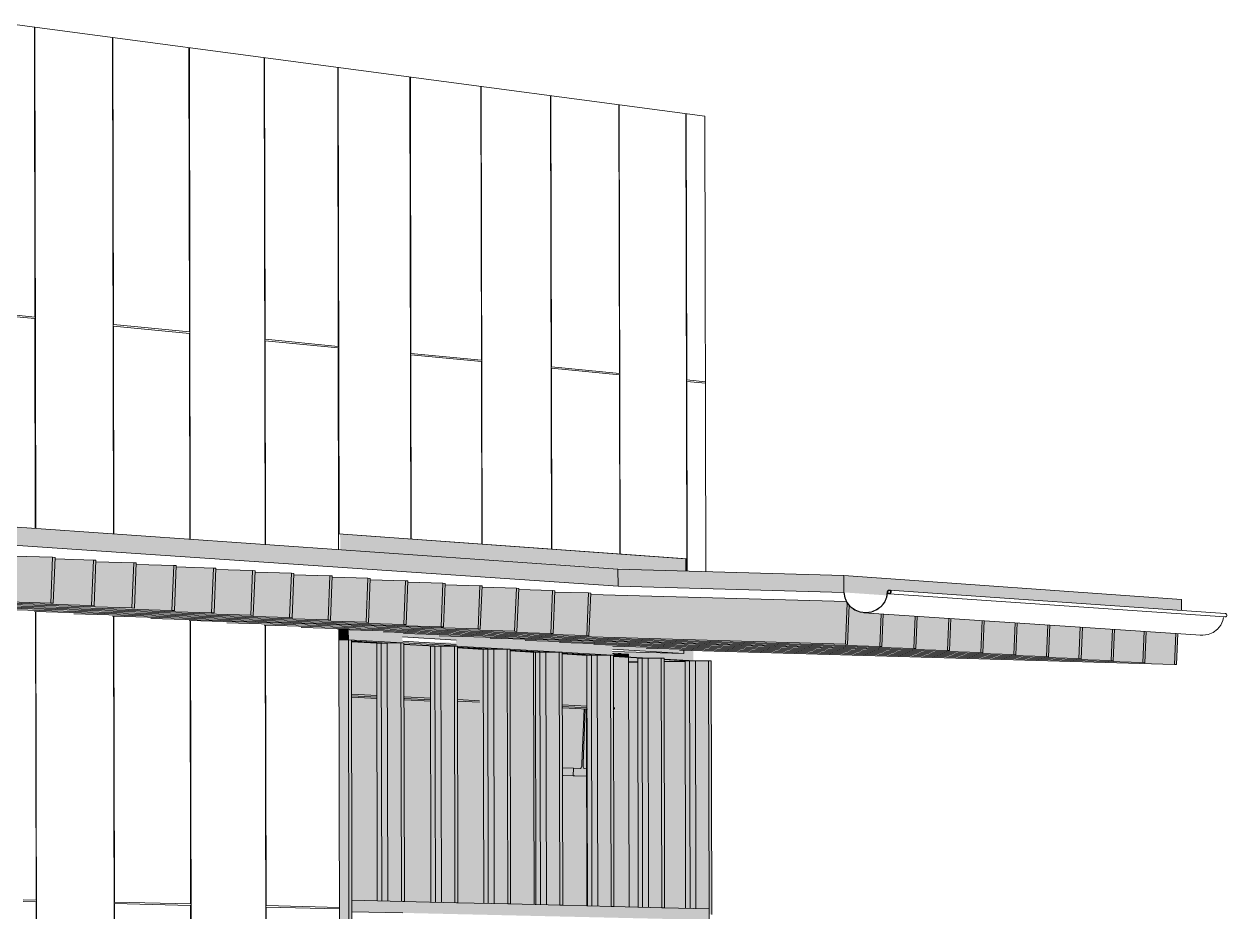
# Model space of a CAD drawing. Header units: inches. Extents: x 31213 to 31218, y -65 to 66.
# Drawn here: x 31216.7329 to 31216.7935, y -64.8881 to -64.8434 of the extents above; entities that cross this region are included whole.
import ezdxf

# ---------------------------------------------------------------- set-up
doc = ezdxf.new("R2010")
doc.units = ezdxf.units.IN
doc.header["$MEASUREMENT"] = 0
for name, color, linetype, lineweight in [('A-CLNG', 13, 'Continuous', 13), ('A-GLAZ-CURT', 52, 'Continuous', 9), ('A-GLAZ-CWMG', 51, 'Continuous', 9), ('A-ROOF', 132, 'Continuous', 13), ('A-ROOF-OTLN', 132, 'Continuous', 9), ('A-WALL-PATT', 111, 'Continuous', 13), ('I-WALL', 2, 'Continuous', 13), ('L-SITE-WALL', 31, 'Continuous', 13), ('S-BEAM', 12, 'Continuous', 9), ('S-COLS', 52, 'Continuous', 9)]:
    doc.layers.add(name, color=color, linetype=linetype, lineweight=lineweight)

# ---------------------------------------------------------------- blocks, each defined once
blk = doc.blocks.new('FP_65-Looking South East')
at = {"layer": 'A-WALL-PATT', "lineweight": 9}
for p, q in [((-6207.825985, -64.887509), (-6207.826012, -64.87296)), ((-6207.825936, -64.902201), (-6207.825992, -64.872961)), ((-6207.822023, -64.902149), (-6207.822078, -64.873195)), ((-6207.822031, -64.887601), (-6207.822058, -64.873195)), ((-6207.818193, -64.887691), (-6207.818221, -64.873424)), ((-6207.818145, -64.902098), (-6207.818201, -64.873425)), ((-6207.814382, -64.902048), (-6207.814437, -64.873651)), ((-6207.81439, -64.887779), (-6207.814418, -64.873652)), ((-6207.825985, -64.887509), (-6207.826641, -64.887493)), ((-6207.825984, -64.887585), (-6207.826641, -64.887569)), ((-6207.825929, -64.916896), (-6207.825984, -64.887585)), ((-6207.818193, -64.887691), (-6207.822031, -64.887601)), ((-6207.821975, -64.916699), (-6207.82203, -64.887676)), ((-6207.818193, -64.887765), (-6207.82203, -64.887676)), ((-6207.818137, -64.916508), (-6207.818193, -64.887765)), ((-6207.810698, -64.887866), (-6207.81439, -64.887779)), ((-6207.814335, -64.916318), (-6207.81439, -64.887853)), ((-6207.810698, -64.887939), (-6207.81439, -64.887853)), ((-6207.822023, -64.902149), (-6207.825936, -64.902201)), ((-6207.825936, -64.902277), (-6207.822023, -64.902225)), ((-6207.825908, -64.916971), (-6207.825936, -64.902277)), ((-6207.821995, -64.916775), (-6207.822023, -64.902225)), ((-6207.814382, -64.902048), (-6207.818145, -64.902098)), ((-6207.818145, -64.902173), (-6207.814382, -64.902122)), ((-6207.818117, -64.916581), (-6207.818145, -64.902173)), ((-6207.814354, -64.916393), (-6207.814382, -64.902122)), ((-6207.814335, -64.916318), (-6207.810643, -64.916134)), ((-6207.826585, -64.916928), (-6207.825929, -64.916896)), ((-6207.821975, -64.916699), (-6207.818137, -64.916508))]:
    blk.add_line(p, q, dxfattribs=at)
blk = doc.blocks.new('FP_74-Looking South East')
at = {"layer": 'A-WALL-PATT', "lineweight": 9}
for p, q in [((-6207.826041, -64.858128), (-6207.826068, -64.843517)), ((-6207.826, -64.868775), (-6207.826048, -64.84352)), ((-6207.822086, -64.869049), (-6207.822134, -64.84404)), ((-6207.822086, -64.85851), (-6207.822114, -64.844042)), ((-6207.818249, -64.85888), (-6207.818277, -64.844552)), ((-6207.818209, -64.869321), (-6207.818257, -64.844555)), ((-6207.814445, -64.869584), (-6207.814493, -64.845055)), ((-6207.814446, -64.859247), (-6207.814474, -64.845058)), ((-6207.810754, -64.859604), (-6207.810781, -64.845548)), ((-6207.810716, -64.869048), (-6207.810762, -64.845551)), ((-6207.807094, -64.869309), (-6207.80714, -64.846032)), ((-6207.807093, -64.859957), (-6207.807121, -64.846034)), ((-6207.803539, -64.8603), (-6207.803566, -64.846507)), ((-6207.803502, -64.869568), (-6207.803548, -64.846509)), ((-6207.800013, -64.86982), (-6207.800059, -64.846973)), ((-6207.800013, -64.86064), (-6207.800041, -64.846975)), ((-6207.796588, -64.860971), (-6207.796615, -64.84743)), ((-6207.796552, -64.870069), (-6207.796598, -64.847433)), ((-6207.793189, -64.870311), (-6207.793235, -64.84788)), ((-6207.79319, -64.861298), (-6207.793217, -64.847882)), ((-6207.826041, -64.858128), (-6207.827155, -64.858021)), ((-6207.827155, -64.858097), (-6207.82604, -64.858205)), ((-6207.82602, -64.868774), (-6207.82604, -64.858205)), ((-6207.818249, -64.85888), (-6207.822086, -64.85851)), ((-6207.822086, -64.858585), (-6207.818249, -64.858955)), ((-6207.822066, -64.869051), (-6207.822086, -64.858585)), ((-6207.818229, -64.869319), (-6207.818249, -64.858955)), ((-6207.810754, -64.859604), (-6207.814446, -64.859247)), ((-6207.814446, -64.859321), (-6207.810754, -64.859677)), ((-6207.814426, -64.869585), (-6207.814446, -64.859321)), ((-6207.810735, -64.869047), (-6207.810754, -64.859677)), ((-6207.803539, -64.8603), (-6207.807093, -64.859957)), ((-6207.807093, -64.860029), (-6207.803538, -64.860372)), ((-6207.807075, -64.869311), (-6207.807093, -64.860029)), ((-6207.80352, -64.869567), (-6207.803538, -64.860372)), ((-6207.796588, -64.860971), (-6207.800013, -64.86064)), ((-6207.800013, -64.860711), (-6207.796588, -64.861041)), ((-6207.799995, -64.869821), (-6207.800013, -64.860711)), ((-6207.796569, -64.870068), (-6207.796588, -64.861041)), ((-6207.792255, -64.861389), (-6207.79319, -64.861298)), ((-6207.79319, -64.861368), (-6207.792255, -64.861458)), ((-6207.793172, -64.870313), (-6207.79319, -64.861368))]:
    blk.add_line(p, q, dxfattribs=at)

msp = doc.modelspace()

# ---------------------------------------------------------------- hatches: boundary and pattern name
at = {"layer": 'A-CLNG', "lineweight": 5}
h = msp.add_hatch(color=256, dxfattribs=at)
h.paths.add_polyline_path([(31216.766135, -64.875079), (31216.766134, -64.874915), (31216.765917, -64.874905), (31216.765917, -64.874857), (31216.764233, -64.874796), (31216.764233, -64.874756), (31216.762533, -64.874704), (31216.762534, -64.874866), (31216.765918, -64.875066)], flags=0)
h.paths.add_polyline_path([(31216.754652, -64.8744), (31216.754651, -64.874212), (31216.753796, -64.874175), (31216.753796, -64.874132), (31216.751999, -64.874065), (31216.751999, -64.874024), (31216.751955, -64.874023), (31216.751956, -64.874241), (31216.754651, -64.8744)], flags=0)
h.paths.add_polyline_path([(31216.729036, -64.872863), (31216.729036, -64.87265), (31216.726997, -64.872588), (31216.726997, -64.872528), (31216.724938, -64.872465), (31216.724938, -64.872404), (31216.722858, -64.872341), (31216.722835, -64.872279), (31216.720757, -64.872216), (31216.720757, -64.872154), (31216.718635, -64.87209), (31216.718635, -64.872027), (31216.71649, -64.871962), (31216.71649, -64.871898), (31216.714323, -64.871833), (31216.714323, -64.871769), (31216.712134, -64.871703), (31216.712134, -64.871638), (31216.709922, -64.871571), (31216.709922, -64.871505), (31216.707687, -64.871438), (31216.707686, -64.871371), (31216.705428, -64.871303), (31216.705427, -64.871236), (31216.703144, -64.871167), (31216.703144, -64.871099), (31216.700837, -64.87103), (31216.700837, -64.870961), (31216.698505, -64.870891), (31216.698505, -64.870821), (31216.696147, -64.87074), (31216.696147, -64.87068), (31216.693764, -64.870609), (31216.693764, -64.870537), (31216.693359, -64.870526), (31216.69336, -64.870752), (31216.728549, -64.872834)], flags=0)
h.paths.add_polyline_path([(31216.689005, -64.870491), (31216.689005, -64.870325), (31216.689005, -64.870323), (31216.689005, -64.870249), (31216.686457, -64.870174), (31216.686457, -64.870099), (31216.683968, -64.870026), (31216.683968, -64.86995), (31216.68145, -64.869876), (31216.68145, -64.869799), (31216.678905, -64.869724), (31216.678904, -64.869647), (31216.67633, -64.869571), (31216.67633, -64.869493), (31216.673726, -64.869413), (31216.673726, -64.869337), (31216.671093, -64.869252), (31216.671093, -64.869179), (31216.668429, -64.86909), (31216.668429, -64.869019), (31216.665735, -64.868925), (31216.665735, -64.868858), (31216.663009, -64.868758), (31216.663009, -64.868694), (31216.660252, -64.868589), (31216.660252, -64.868529), (31216.658491, -64.868508), (31216.658492, -64.868686), (31216.686458, -64.87034)], flags=0)
h.paths.add_polyline_path([(31216.611298, -64.865595), (31216.611298, -64.865593), (31216.611234, -64.865591)], flags=0)
h.paths.add_polyline_path([(31216.607902, -64.865392), (31216.607902, -64.865389), (31216.607859, -64.86539)], flags=0)
h.paths.add_polyline_path([(31216.600974, -64.865282), (31216.600974, -64.864973), (31216.597441, -64.864873), (31216.597441, -64.864761), (31216.593862, -64.86466), (31216.593862, -64.864546), (31216.590234, -64.864444), (31216.590234, -64.864329), (31216.586558, -64.864225), (31216.586558, -64.864108), (31216.582831, -64.864003), (31216.582831, -64.863884), (31216.579054, -64.863778), (31216.579054, -64.863657), (31216.575224, -64.86355), (31216.575224, -64.863427), (31216.571342, -64.863319), (31216.571341, -64.863194), (31216.567405, -64.863084), (31216.567405, -64.862958), (31216.563413, -64.862847), (31216.563409, -64.859706), (31216.57888, -64.860078), (31216.563137, -64.859036), (31216.563142, -64.863043), (31216.59901, -64.865166)], flags=0)
at = {"layer": 'A-GLAZ-CURT', "transparency": 33554458}
for points in [[(31216.751217, -64.887546), (31216.751191, -64.874551), (31216.749383, -64.874446), (31216.74941, -64.887502), (31216.750528, -64.887529)], [(31216.753918, -64.887611), (31216.753892, -64.874708), (31216.752031, -64.8746), (31216.752056, -64.887566), (31216.752275, -64.887571)], [(31216.756581, -64.887676), (31216.756556, -64.874863), (31216.754726, -64.874756), (31216.754752, -64.887632), (31216.754967, -64.887637)], [(31216.759208, -64.88774), (31216.759182, -64.875016), (31216.757384, -64.874911), (31216.757409, -64.887696), (31216.757622, -64.887702)], [(31216.761798, -64.887803), (31216.761773, -64.875166), (31216.760004, -64.875064), (31216.76003, -64.88776), (31216.76024, -64.887765)], [(31216.764353, -64.887865), (31216.764328, -64.875315), (31216.762589, -64.875235), (31216.762614, -64.887823), (31216.763719, -64.88785)], [(31216.766739, -64.887923), (31216.766714, -64.875454), (31216.765138, -64.875362), (31216.765164, -64.887885), (31216.765368, -64.88789)]]:
    msp.add_hatch(color=256, dxfattribs=at).paths.add_polyline_path(points, flags=0)
at = {"layer": 'A-GLAZ-CWMG'}
for points in [[(31216.748748, -64.874394), (31216.749227, -64.874389), (31216.749226, -64.873831), (31216.748747, -64.873849), (31216.748748, -64.874182)], [(31216.757308, -64.87486), (31216.757307, -64.874343), (31216.75637, -64.874313), (31216.756369, -64.874261), (31216.754648, -64.87421), (31216.754649, -64.874705), (31216.754922, -64.874721)], [(31216.759929, -64.875013), (31216.759928, -64.874525), (31216.759928, -64.874523), (31216.759928, -64.874473), (31216.75813, -64.874418), (31216.75813, -64.874367), (31216.757307, -64.874369), (31216.757308, -64.87486), (31216.759319, -64.874977)], [(31216.762515, -64.875164), (31216.762514, -64.874654), (31216.761603, -64.874625), (31216.761602, -64.874575), (31216.759928, -64.874525), (31216.759929, -64.875013), (31216.761993, -64.875133)], [(31216.766613, -64.875448), (31216.766612, -64.874929), (31216.766137, -64.874932), (31216.766137, -64.875079), (31216.762537, -64.874973), (31216.762537, -64.87508), (31216.763348, -64.875139), (31216.76336, -64.875257), (31216.764479, -64.875313), (31216.765146, -64.875336), (31216.765171, -64.875364), (31216.766513, -64.875442)], [(31216.754676, -64.888208), (31216.754675, -64.88763), (31216.751978, -64.887564), (31216.75198, -64.888146)], [(31216.757334, -64.888268), (31216.757333, -64.887695), (31216.754675, -64.88763), (31216.754676, -64.888208), (31216.754922, -64.888213)], [(31216.759956, -64.888328), (31216.759955, -64.887758), (31216.757333, -64.887695), (31216.757334, -64.888268), (31216.759319, -64.888314)], [(31216.762542, -64.888387), (31216.762541, -64.887821), (31216.759955, -64.887758), (31216.759956, -64.888328)], [(31216.765092, -64.888445), (31216.765091, -64.887883), (31216.762541, -64.887821), (31216.762542, -64.888387), (31216.763716, -64.888414)]]:
    msp.add_hatch(color=256, dxfattribs=at).paths.add_polyline_path(points, flags=0)
at = {"layer": 'A-GLAZ-CWMG', "lineweight": 5}
for points in [[(31216.751953, -64.874548), (31216.751952, -64.874023), (31216.750988, -64.873992), (31216.750988, -64.873939), (31216.749226, -64.873887), (31216.749227, -64.874389), (31216.750989, -64.874492)], [(31216.748774, -64.887793), (31216.749254, -64.887791), (31216.749227, -64.874389), (31216.748748, -64.874394), (31216.748774, -64.887741)], [(31216.749406, -64.887795), (31216.74938, -64.874398), (31216.749227, -64.874389), (31216.749254, -64.887791)], [(31216.751191, -64.874551), (31216.751878, -64.874544), (31216.749382, -64.87443), (31216.749409, -64.874447), (31216.751067, -64.874544)], [(31216.750657, -64.874556), (31216.751067, -64.874544), (31216.749383, -64.874446), (31216.749411, -64.874484), (31216.750531, -64.874549)], [(31216.751217, -64.887546), (31216.751191, -64.874556), (31216.750657, -64.874568), (31216.750683, -64.887533)], [(31216.751903, -64.887562), (31216.751878, -64.874549), (31216.751191, -64.874568), (31216.751217, -64.887546)], [(31216.752053, -64.887566), (31216.752028, -64.874552), (31216.751878, -64.874568), (31216.751903, -64.887562)], [(31216.753918, -64.887611), (31216.753892, -64.874708), (31216.753361, -64.874713), (31216.753387, -64.887598)], [(31216.754601, -64.887628), (31216.754575, -64.874701), (31216.753892, -64.874708), (31216.753918, -64.887611)], [(31216.754749, -64.887632), (31216.754723, -64.874709), (31216.754575, -64.874701), (31216.754601, -64.887628)], [(31216.756556, -64.874863), (31216.757235, -64.874856), (31216.754723, -64.874717), (31216.754752, -64.874758), (31216.756436, -64.874856)], [(31216.756028, -64.874868), (31216.756436, -64.874856), (31216.754726, -64.874756), (31216.754754, -64.874794), (31216.754927, -64.874804)], [(31216.756581, -64.887676), (31216.756556, -64.874868), (31216.756028, -64.874873), (31216.756054, -64.887663)], [(31216.75726, -64.887693), (31216.757235, -64.874861), (31216.756556, -64.874873), (31216.756581, -64.887676)], [(31216.757406, -64.887696), (31216.757381, -64.874864), (31216.757235, -64.874856), (31216.75726, -64.887693)], [(31216.759182, -64.875016), (31216.759857, -64.875009), (31216.757381, -64.874871), (31216.757409, -64.874913), (31216.759083, -64.87501)], [(31216.758658, -64.875021), (31216.759064, -64.875009), (31216.757384, -64.874911), (31216.757412, -64.874949), (31216.758657, -64.875014)], [(31216.759208, -64.88774), (31216.759182, -64.875021), (31216.758658, -64.875025), (31216.758683, -64.887727)], [(31216.759883, -64.887757), (31216.759857, -64.875014), (31216.759182, -64.875025), (31216.759217, -64.88774), (31216.759321, -64.887743)], [(31216.760027, -64.88776), (31216.760001, -64.875017), (31216.759857, -64.875009), (31216.759883, -64.887757)], [(31216.761773, -64.875166), (31216.761993, -64.875133), (31216.760002, -64.875024), (31216.76003, -64.875065), (31216.761656, -64.87516)], [(31216.761251, -64.875172), (31216.761656, -64.87516), (31216.760004, -64.875064), (31216.760032, -64.875101), (31216.760591, -64.875133)], [(31216.761798, -64.887803), (31216.761773, -64.875171), (31216.761251, -64.875176), (31216.761277, -64.88779)], [(31216.76247, -64.88782), (31216.762444, -64.875165), (31216.761773, -64.875176), (31216.761798, -64.887803)], [(31216.762611, -64.887823), (31216.762586, -64.875168), (31216.762444, -64.87516), (31216.76247, -64.88782)], [(31216.764353, -64.887865), (31216.764328, -64.875315), (31216.763809, -64.875342), (31216.763834, -64.887853)], [(31216.765021, -64.887882), (31216.764995, -64.875308), (31216.764328, -64.875342), (31216.764353, -64.887865)], [(31216.765161, -64.887885), (31216.765135, -64.875317), (31216.764995, -64.875336), (31216.765021, -64.887882)], [(31216.766739, -64.887923), (31216.766714, -64.875454), (31216.766198, -64.875459), (31216.766223, -64.887911)], [(31216.767403, -64.88794), (31216.767378, -64.875447), (31216.766714, -64.875454), (31216.766739, -64.887923)], [(31216.767542, -64.888222), (31216.767516, -64.875455), (31216.767378, -64.875447), (31216.767404, -64.888219)], [(31216.749309, -64.915625), (31216.749254, -64.887791), (31216.748774, -64.887793), (31216.74883, -64.91562)], [(31216.749309, -64.915625), (31216.749461, -64.915617), (31216.749406, -64.887795), (31216.749254, -64.887791), (31216.749308, -64.915278)], [(31216.75198, -64.888146), (31216.751978, -64.887564), (31216.749405, -64.887502), (31216.749406, -64.888087), (31216.750525, -64.888113)], [(31216.767404, -64.888498), (31216.767403, -64.88794), (31216.765091, -64.887883), (31216.765092, -64.888445)]]:
    msp.add_hatch(color=256, dxfattribs=at).paths.add_polyline_path(points, flags=0)
at = {"layer": 'A-GLAZ-CWMG'}
h = msp.add_hatch(color=256, dxfattribs=at)
h.paths.add_polyline_path([(31216.76382, -64.875284), (31216.76382, -64.87532), (31216.764224, -64.875308)], flags=0)
h.paths.add_polyline_path([(31216.763348, -64.875497), (31216.763821, -64.875492), (31216.76382, -64.875284), (31216.763348, -64.875257), (31216.763348, -64.875442)], flags=0)
h.paths.add_polyline_path([(31216.765146, -64.875479), (31216.766407, -64.875436), (31216.765146, -64.875362), (31216.765146, -64.875442)], flags=0)
at = {"layer": 'A-ROOF', "lineweight": 5}
for points in [[(31216.762816, -64.871685), (31216.762815, -64.870836), (31216.581261, -64.858131), (31216.581263, -64.859394), (31216.762815, -64.871685)], [(31216.774201, -64.872001), (31216.774199, -64.871148), (31216.762815, -64.870836), (31216.762816, -64.871685), (31216.772403, -64.871952)], [(31216.791217, -64.872911), (31216.791216, -64.872362), (31216.774199, -64.871148), (31216.774201, -64.872001), (31216.776372, -64.872151), (31216.776426, -64.87194), (31216.77649, -64.871903), (31216.791036, -64.872898)]]:
    msp.add_hatch(color=256, dxfattribs=at).paths.add_polyline_path(points, flags=0)
at = {"layer": 'I-WALL'}
msp.add_hatch(color=256, dxfattribs=at).paths.add_polyline_path([(31216.754671, -64.87462), (31216.75467, -64.87453), (31216.752527, -64.874493), (31216.75467, -64.87462)], flags=0)
h = msp.add_hatch(color=256, dxfattribs=at)
h.paths.add_polyline_path([(31216.758584, -64.887725), (31216.758558, -64.875015), (31216.757391, -64.874947), (31216.757417, -64.887696), (31216.757536, -64.887699)], flags=0)
h.paths.add_polyline_path([(31216.756065, -64.887663), (31216.756039, -64.874868), (31216.755262, -64.874823), (31216.755267, -64.877426), (31216.755831, -64.877455), (31216.755831, -64.877532), (31216.754751, -64.877542), (31216.754771, -64.887632), (31216.756039, -64.887663)], flags=0)
h.paths.add_polyline_path([(31216.75341, -64.887598), (31216.753384, -64.877479), (31216.752067, -64.877411), (31216.752087, -64.887566), (31216.753384, -64.887598)], flags=0)
h.paths.add_polyline_path([(31216.750717, -64.887532), (31216.750692, -64.877341), (31216.749431, -64.877276), (31216.749452, -64.887501), (31216.750691, -64.887532)], flags=0)
at = {"layer": 'I-WALL', "lineweight": 5}
msp.add_hatch(color=256, dxfattribs=at).paths.add_polyline_path([(31216.758683, -64.887727), (31216.758658, -64.875021), (31216.758558, -64.875025), (31216.758584, -64.887725), (31216.758657, -64.887727)], flags=0)
at = {"layer": 'L-SITE-WALL', "lineweight": 5}
for points in [[(31216.766229, -64.870924), (31216.766215, -64.870313), (31216.748814, -64.86905), (31216.748817, -64.869841), (31216.763609, -64.870853), (31216.766228, -64.870924)], [(31216.766227, -64.870314), (31216.766123, -64.8703), (31216.766215, -64.870313)], [(31216.766302, -64.870926), (31216.766301, -64.870313), (31216.766227, -64.870314), (31216.766228, -64.870924), (31216.766277, -64.870926)]]:
    msp.add_hatch(color=256, dxfattribs=at).paths.add_polyline_path(points, flags=0)
at = {"layer": 'S-BEAM', "lineweight": 5}
for points in [[(31216.734227, -64.872535), (31216.734322, -64.870232), (31216.732378, -64.870183), (31216.732286, -64.872416), (31216.718635, -64.872028), (31216.718635, -64.87209), (31216.732883, -64.872496)], [(31216.736285, -64.87266), (31216.73638, -64.870369), (31216.734456, -64.870316), (31216.734364, -64.872542), (31216.720757, -64.872158), (31216.720757, -64.872216), (31216.734459, -64.872608)], [(31216.738322, -64.872784), (31216.738417, -64.870505), (31216.736513, -64.870452), (31216.736389, -64.872666), (31216.722858, -64.872287), (31216.722858, -64.872341), (31216.737277, -64.872754)], [(31216.740339, -64.872906), (31216.740433, -64.870639), (31216.738548, -64.870587), (31216.738426, -64.87279), (31216.724938, -64.872404), (31216.724938, -64.872465), (31216.738551, -64.872855)], [(31216.742335, -64.873027), (31216.742429, -64.870771), (31216.740563, -64.87072), (31216.740442, -64.872913), (31216.726997, -64.872528), (31216.726997, -64.872588), (31216.741672, -64.873008)], [(31216.744311, -64.873147), (31216.744404, -64.870903), (31216.742557, -64.870852), (31216.742438, -64.873034), (31216.729036, -64.872666), (31216.729036, -64.872709), (31216.74256, -64.873097)], [(31216.746267, -64.873266), (31216.74636, -64.871033), (31216.744532, -64.870982), (31216.744413, -64.873154), (31216.731889, -64.872794), (31216.731889, -64.872853), (31216.746066, -64.873261)], [(31216.748204, -64.873384), (31216.748297, -64.871162), (31216.746486, -64.871112), (31216.746369, -64.873273), (31216.733409, -64.872912), (31216.733409, -64.872959), (31216.746489, -64.873335)], [(31216.750121, -64.8735), (31216.750214, -64.871289), (31216.748422, -64.87124), (31216.748305, -64.87339), (31216.735386, -64.873033), (31216.735386, -64.873076), (31216.748425, -64.873452)], [(31216.75202, -64.873616), (31216.752112, -64.871416), (31216.750338, -64.871366), (31216.750222, -64.873507), (31216.737339, -64.873153), (31216.737339, -64.873193), (31216.750469, -64.873571)], [(31216.7539, -64.87373), (31216.753992, -64.871541), (31216.752235, -64.871492), (31216.752121, -64.873622), (31216.739282, -64.873272), (31216.739282, -64.873309), (31216.752237, -64.873682)], [(31216.755762, -64.873843), (31216.755853, -64.871664), (31216.754113, -64.871616), (31216.754, -64.873736), (31216.741202, -64.87339), (31216.741202, -64.873423), (31216.754863, -64.873817)], [(31216.757605, -64.873955), (31216.757696, -64.871787), (31216.755973, -64.871739), (31216.755861, -64.873849), (31216.743104, -64.873506), (31216.743104, -64.873536), (31216.755976, -64.873908)], [(31216.759431, -64.874066), (31216.759521, -64.871908), (31216.757815, -64.871861), (31216.757705, -64.873961), (31216.744987, -64.873622), (31216.744987, -64.873648), (31216.759257, -64.874061)], [(31216.761239, -64.874176), (31216.761329, -64.872029), (31216.759639, -64.871981), (31216.75953, -64.874072), (31216.746852, -64.873736), (31216.746852, -64.87376), (31216.759642, -64.87413)], [(31216.77428, -64.874611), (31216.774346, -64.872509), (31216.774325, -64.872461), (31216.761446, -64.872101), (31216.761338, -64.874182), (31216.748747, -64.873849), (31216.748747, -64.873871), (31216.772846, -64.874569)], [(31216.776009, -64.874717), (31216.776078, -64.873078), (31216.774982, -64.872977), (31216.774703, -64.872852), (31216.774476, -64.872718), (31216.774379, -64.874617), (31216.750988, -64.873961), (31216.750988, -64.873992), (31216.774487, -64.874673)], [(31216.777722, -64.874823), (31216.777791, -64.873192), (31216.776193, -64.873085), (31216.776108, -64.874723), (31216.751999, -64.874024), (31216.751999, -64.874077), (31216.776214, -64.874779)], [(31216.779418, -64.874928), (31216.779487, -64.873304), (31216.777904, -64.873199), (31216.77782, -64.874829), (31216.753796, -64.874132), (31216.753796, -64.874184), (31216.777925, -64.874885)], [(31216.781098, -64.875032), (31216.781167, -64.873416), (31216.779599, -64.873311), (31216.779516, -64.874934), (31216.756369, -64.874261), (31216.75637, -64.874313), (31216.77962, -64.874989)], [(31216.782763, -64.875134), (31216.782831, -64.873526), (31216.781278, -64.873427), (31216.781196, -64.875037), (31216.75813, -64.874367), (31216.75813, -64.874418), (31216.781299, -64.875092)], [(31216.784412, -64.875236), (31216.78448, -64.873635), (31216.782942, -64.873533), (31216.78286, -64.87514), (31216.759928, -64.874473), (31216.759929, -64.874523), (31216.782962, -64.875194)], [(31216.786045, -64.875337), (31216.786113, -64.873744), (31216.784588, -64.87366), (31216.784508, -64.875242), (31216.761602, -64.874575), (31216.761603, -64.874625), (31216.785595, -64.875324)], [(31216.787664, -64.875437), (31216.787731, -64.873851), (31216.786222, -64.87375), (31216.786141, -64.875343), (31216.762533, -64.874655), (31216.762533, -64.874704), (31216.786242, -64.875396)], [(31216.789267, -64.875536), (31216.789334, -64.873957), (31216.787839, -64.873859), (31216.78776, -64.875443), (31216.764233, -64.874756), (31216.764233, -64.874805), (31216.787859, -64.875495)], [(31216.790856, -64.875634), (31216.790923, -64.874063), (31216.789441, -64.873964), (31216.789363, -64.875542), (31216.765917, -64.874857), (31216.765917, -64.874905), (31216.789461, -64.875593)], [(31216.753909, -64.874707), (31216.753908, -64.87468), (31216.753861, -64.874705)], [(31216.754667, -64.874705), (31216.754665, -64.874697), (31216.754666, -64.874705)], [(31216.760999, -64.880624), (31216.761114, -64.877872), (31216.760037, -64.877817), (31216.760057, -64.880594), (31216.760569, -64.880611)], [(31216.760924, -64.88087), (31216.760958, -64.880838), (31216.760994, -64.880688), (31216.760999, -64.880624), (31216.760042, -64.880624), (31216.760057, -64.880838), (31216.760568, -64.880854)]]:
    msp.add_hatch(color=256, dxfattribs=at).paths.add_polyline_path(points, flags=0)
at = {"layer": 'S-BEAM'}
for points in [[(31216.734355, -64.872543), (31216.734451, -64.870241), (31216.734322, -64.870232), (31216.734227, -64.872535)], [(31216.736412, -64.872668), (31216.736507, -64.870378), (31216.73638, -64.870369), (31216.736285, -64.87266)], [(31216.738448, -64.872791), (31216.738543, -64.870513), (31216.738417, -64.870505), (31216.738322, -64.872784)], [(31216.740463, -64.872914), (31216.740558, -64.870647), (31216.740433, -64.870639), (31216.740339, -64.872906)], [(31216.742458, -64.873035), (31216.742552, -64.87078), (31216.742429, -64.870771), (31216.742335, -64.873027)], [(31216.744433, -64.873155), (31216.744526, -64.870911), (31216.744404, -64.870903), (31216.744311, -64.873147)], [(31216.746388, -64.873274), (31216.746481, -64.871041), (31216.74636, -64.871033), (31216.746267, -64.873266)], [(31216.748324, -64.873391), (31216.748416, -64.87117), (31216.748297, -64.871162), (31216.748204, -64.873384)], [(31216.75024, -64.873508), (31216.750332, -64.871297), (31216.750214, -64.871289), (31216.750121, -64.8735)], [(31216.752138, -64.873623), (31216.752229, -64.871423), (31216.752112, -64.871416), (31216.75202, -64.873616)], [(31216.754016, -64.873737), (31216.754108, -64.871548), (31216.753992, -64.871541), (31216.7539, -64.87373)], [(31216.755877, -64.87385), (31216.755968, -64.871672), (31216.755853, -64.871664), (31216.755762, -64.873843)], [(31216.757719, -64.873962), (31216.75781, -64.871795), (31216.757696, -64.871787), (31216.757605, -64.873955)], [(31216.759544, -64.874073), (31216.759634, -64.871916), (31216.759521, -64.871908), (31216.759431, -64.874066)], [(31216.761351, -64.874183), (31216.761441, -64.872036), (31216.761329, -64.872029), (31216.761239, -64.874176)], [(31216.774388, -64.874617), (31216.77447, -64.872664), (31216.774367, -64.872539), (31216.77428, -64.874611)], [(31216.776116, -64.874724), (31216.776185, -64.873085), (31216.776078, -64.873078), (31216.776009, -64.874717)], [(31216.777828, -64.87483), (31216.777896, -64.873199), (31216.777791, -64.873192), (31216.777722, -64.874823)], [(31216.779523, -64.874934), (31216.779592, -64.873311), (31216.779487, -64.873304), (31216.779418, -64.874928)], [(31216.781202, -64.875038), (31216.781271, -64.873423), (31216.781167, -64.873416), (31216.781098, -64.875032)], [(31216.782866, -64.875141), (31216.782934, -64.873533), (31216.782831, -64.873526), (31216.782763, -64.875134)], [(31216.784514, -64.875243), (31216.784582, -64.873642), (31216.784479, -64.87366), (31216.784412, -64.875236)], [(31216.786147, -64.875343), (31216.786214, -64.87375), (31216.786113, -64.873744), (31216.786045, -64.875337)], [(31216.787764, -64.875443), (31216.787803, -64.873856), (31216.787731, -64.873859), (31216.787664, -64.875437)], [(31216.789367, -64.875542), (31216.789433, -64.873964), (31216.789334, -64.873957), (31216.789267, -64.875536)], [(31216.790954, -64.87564), (31216.791021, -64.874069), (31216.790923, -64.874063), (31216.790856, -64.875634)]]:
    msp.add_hatch(color=256, dxfattribs=at).paths.add_polyline_path(points, flags=0)
at = {"layer": 'S-BEAM', "lineweight": 5}
h = msp.add_hatch(color=256, dxfattribs=at)
h.paths.add_polyline_path([(31216.761266, -64.875272), (31216.761265, -64.875171), (31216.760021, -64.875119), (31216.760047, -64.875201), (31216.761266, -64.875272)], flags=0)
h.paths.add_polyline_path([(31216.755262, -64.874925), (31216.755304, -64.874825), (31216.754743, -64.874817), (31216.754769, -64.874896), (31216.754942, -64.874906)], flags=0)
h.paths.add_polyline_path([(31216.753376, -64.874816), (31216.753376, -64.874713), (31216.75345, -64.874681), (31216.752048, -64.874629), (31216.752074, -64.87474), (31216.753376, -64.874816)], flags=0)
h.paths.add_polyline_path([(31216.750672, -64.874659), (31216.750671, -64.874556), (31216.7494, -64.874512), (31216.749426, -64.874587), (31216.750672, -64.874659)], flags=0)
h.paths.add_polyline_path([(31216.691803, -64.871255), (31216.691802, -64.871136), (31216.690136, -64.871068), (31216.690163, -64.87116), (31216.691803, -64.871255)], flags=0)
h = msp.add_hatch(color=256, dxfattribs=at)
h.paths.add_polyline_path([(31216.761271, -64.877615), (31216.761266, -64.875272), (31216.760022, -64.8752), (31216.760047, -64.877552), (31216.761266, -64.877615)], flags=0)
h.paths.add_polyline_path([(31216.755267, -64.877306), (31216.755262, -64.874925), (31216.754743, -64.874895), (31216.754769, -64.87728), (31216.754942, -64.877289)], flags=0)
h.paths.add_polyline_path([(31216.753381, -64.877209), (31216.753376, -64.874816), (31216.752048, -64.874739), (31216.752074, -64.877141), (31216.753376, -64.877208)], flags=0)
h.paths.add_polyline_path([(31216.750677, -64.877069), (31216.750672, -64.874659), (31216.7494, -64.874586), (31216.749426, -64.877005), (31216.750672, -64.877069)], flags=0)
h.paths.add_polyline_path([(31216.691808, -64.874034), (31216.691803, -64.871255), (31216.690137, -64.871159), (31216.690163, -64.873949), (31216.691803, -64.874034)], flags=0)
h = msp.add_hatch(color=256, dxfattribs=at)
h.paths.add_polyline_path([(31216.76127, -64.877734), (31216.761266, -64.877615), (31216.760026, -64.877575), (31216.760047, -64.877671), (31216.761265, -64.877733)], flags=0)
h.paths.add_polyline_path([(31216.755344, -64.87743), (31216.755284, -64.877357), (31216.755267, -64.877306), (31216.754748, -64.877287), (31216.754768, -64.8774), (31216.754942, -64.877409)], flags=0)
h.paths.add_polyline_path([(31216.753381, -64.877329), (31216.753376, -64.877208), (31216.752053, -64.877143), (31216.752073, -64.877262), (31216.753376, -64.877329)], flags=0)
h.paths.add_polyline_path([(31216.750677, -64.877191), (31216.750672, -64.877069), (31216.749405, -64.877013), (31216.749426, -64.877127), (31216.750671, -64.87719)], flags=0)
h.paths.add_polyline_path([(31216.691808, -64.874174), (31216.691803, -64.874034), (31216.690141, -64.873967), (31216.690163, -64.87409), (31216.691802, -64.874174)], flags=0)
h = msp.add_hatch(color=256, dxfattribs=at)
h.paths.add_polyline_path([(31216.761268, -64.877809), (31216.761263, -64.877733), (31216.760024, -64.87767), (31216.760044, -64.877747), (31216.761263, -64.877809)], flags=0)
h.paths.add_polyline_path([(31216.755831, -64.877532), (31216.755831, -64.877455), (31216.754746, -64.877399), (31216.754766, -64.877477), (31216.754939, -64.877486)], flags=0)
h.paths.add_polyline_path([(31216.753379, -64.877407), (31216.753373, -64.877329), (31216.752051, -64.877261), (31216.752071, -64.87734), (31216.753373, -64.877406)], flags=0)
h.paths.add_polyline_path([(31216.750674, -64.877269), (31216.750669, -64.877191), (31216.749403, -64.877126), (31216.749424, -64.877205), (31216.750669, -64.877268)], flags=0)
h.paths.add_polyline_path([(31216.691806, -64.874264), (31216.6918, -64.874174), (31216.690139, -64.874089), (31216.690161, -64.87418), (31216.6918, -64.874264)], flags=0)
h = msp.add_hatch(color=256, dxfattribs=at)
h.paths.add_polyline_path([(31216.761274, -64.87788), (31216.761263, -64.877809), (31216.760024, -64.877746), (31216.76005, -64.877818), (31216.761268, -64.87788)], flags=0)
h.paths.add_polyline_path([(31216.754751, -64.877542), (31216.755831, -64.877532), (31216.754746, -64.877476)], flags=0)
h.paths.add_polyline_path([(31216.753384, -64.877479), (31216.753373, -64.877406), (31216.752051, -64.877339), (31216.752076, -64.877412), (31216.753379, -64.877479)], flags=0)
h.paths.add_polyline_path([(31216.75068, -64.877341), (31216.750669, -64.877268), (31216.749403, -64.877204), (31216.749429, -64.877278), (31216.750674, -64.877341)], flags=0)
h.paths.add_polyline_path([(31216.691811, -64.874348), (31216.6918, -64.874264), (31216.690139, -64.874179), (31216.690166, -64.874264), (31216.691805, -64.874348)], flags=0)
h = msp.add_hatch(color=256, dxfattribs=at)
h.paths.add_polyline_path([(31216.762628, -64.875161), (31216.762628, -64.875086), (31216.762532, -64.87508), (31216.762532, -64.875156), (31216.762603, -64.87516)], flags=0)
h.paths.add_polyline_path([(31216.754666, -64.874697), (31216.754665, -64.87462), (31216.75197, -64.874462), (31216.75197, -64.87454), (31216.754665, -64.874697)], flags=0)
h = msp.add_hatch(color=256, dxfattribs=at)
h.paths.add_polyline_path([(31216.761238, -64.881263), (31216.761226, -64.880882), (31216.760567, -64.880854), (31216.760551, -64.881234), (31216.761228, -64.881262)], flags=0)
h.paths.add_polyline_path([(31216.760985, -64.880748), (31216.761056, -64.880751), (31216.760994, -64.880688)], flags=0)
h.paths.add_polyline_path([(31216.760972, -64.880799), (31216.761064, -64.880803), (31216.760985, -64.880748)], flags=0)
h.paths.add_polyline_path([(31216.761076, -64.880843), (31216.760972, -64.880799), (31216.760958, -64.880838)], flags=0)
h.paths.add_polyline_path([(31216.761053, -64.880627), (31216.761138, -64.877873), (31216.761113, -64.877889), (31216.760999, -64.880624)], flags=0)
h = msp.add_hatch(color=256, dxfattribs=at)
h.paths.add_polyline_path([(31216.760551, -64.881234), (31216.760567, -64.880854), (31216.760041, -64.880838), (31216.760055, -64.881218)], flags=0)
h.paths.add_polyline_path([(31216.692084, -64.879028), (31216.69207, -64.878865), (31216.690422, -64.878812), (31216.690436, -64.878975), (31216.69207, -64.879027)], flags=0)
at = {"layer": 'S-COLS', "lineweight": 5}
for points in [[(31216.762821, -64.875226), (31216.762821, -64.875086), (31216.762628, -64.875088), (31216.762604, -64.875162), (31216.762604, -64.875174), (31216.762629, -64.875215)], [(31216.762991, -64.875236), (31216.762991, -64.875087), (31216.762821, -64.875086), (31216.762821, -64.875226), (31216.762967, -64.875235)], [(31216.763345, -64.875257), (31216.763345, -64.875108), (31216.762991, -64.875087), (31216.762991, -64.875236)]]:
    msp.add_hatch(color=256, dxfattribs=at).paths.add_polyline_path(points, flags=0)
h = msp.add_hatch(color=256, dxfattribs=at)
h.paths.add_polyline_path([(31216.762684, -64.914909), (31216.762901, -64.914898), (31216.762876, -64.902638), (31216.762659, -64.902641), (31216.762684, -64.914856)], flags=0)
h.paths.add_polyline_path([(31216.762657, -64.901753), (31216.762875, -64.901747), (31216.762849, -64.889109), (31216.762632, -64.889123), (31216.762657, -64.901748)], flags=0)
h.paths.add_polyline_path([(31216.762846, -64.887828), (31216.762821, -64.875226), (31216.762604, -64.875241), (31216.762629, -64.887823), (31216.762745, -64.887826)], flags=0)
h = msp.add_hatch(color=256, dxfattribs=at)
h.paths.add_polyline_path([(31216.762901, -64.914898), (31216.763071, -64.91489), (31216.763035, -64.902635), (31216.762876, -64.902638), (31216.762901, -64.914856)], flags=0)
h.paths.add_polyline_path([(31216.762875, -64.90175), (31216.763045, -64.901743), (31216.762996, -64.889112), (31216.762849, -64.889123), (31216.762875, -64.901748)], flags=0)
h.paths.add_polyline_path([(31216.763016, -64.887832), (31216.762967, -64.875235), (31216.762821, -64.875241), (31216.76287, -64.887829), (31216.762993, -64.887832)], flags=0)
h = msp.add_hatch(color=256, dxfattribs=at)
h.paths.add_polyline_path([(31216.763071, -64.91489), (31216.763425, -64.914846), (31216.763401, -64.90263), (31216.763046, -64.902635), (31216.763071, -64.914856)], flags=0)
h.paths.add_polyline_path([(31216.763045, -64.901748), (31216.763399, -64.901743), (31216.763373, -64.88912), (31216.763019, -64.889123), (31216.763045, -64.901743)], flags=0)
h.paths.add_polyline_path([(31216.763371, -64.887841), (31216.763345, -64.875257), (31216.762991, -64.875236), (31216.763016, -64.887832)], flags=0)
h = msp.add_hatch(color=256, dxfattribs=at)
h.paths.add_polyline_path([(31216.761304, -64.914976), (31216.76135, -64.91497), (31216.761296, -64.902663), (31216.76128, -64.902663), (31216.761304, -64.91497)], flags=0)
h.paths.add_polyline_path([(31216.761278, -64.901771), (31216.761323, -64.901743), (31216.761267, -64.889076), (31216.761252, -64.889099), (31216.761278, -64.901755)], flags=0)
h.paths.add_polyline_path([(31216.761295, -64.88779), (31216.761252, -64.877879), (31216.76123, -64.877896), (31216.761269, -64.88779), (31216.76129, -64.88779)], flags=0)

# ---------------------------------------------------------------- linework, layer by layer
at = {"layer": 'A-CLNG'}
for p, q in [((31216.754652, -64.8744), (31216.751956, -64.874241)), ((31216.766135, -64.875079), (31216.762534, -64.874866)), ((31216.762534, -64.874974), (31216.766135, -64.875079)), ((31216.766135, -64.875079), (31216.766134, -64.874912))]:
    msp.add_line(p, q, dxfattribs=at)
at = {"layer": 'A-GLAZ-CURT'}
for p, q in [((31216.751191, -64.874551), (31216.749383, -64.874446)), ((31216.749384, -64.874467), (31216.750886, -64.874554)), ((31216.750886, -64.874554), (31216.751191, -64.874551)), ((31216.750886, -64.874554), (31216.750911, -64.887538)), ((31216.751217, -64.887546), (31216.751191, -64.874551)), ((31216.753892, -64.874708), (31216.752031, -64.8746)), ((31216.752032, -64.874621), (31216.753589, -64.874711)), ((31216.753589, -64.874711), (31216.753892, -64.874708)), ((31216.753589, -64.874711), (31216.753614, -64.887604)), ((31216.753918, -64.887611), (31216.753892, -64.874708)), ((31216.756556, -64.874863), (31216.754726, -64.874756)), ((31216.754727, -64.874777), (31216.756254, -64.874866)), ((31216.756254, -64.874866), (31216.756556, -64.874863)), ((31216.756254, -64.874866), (31216.75628, -64.887669)), ((31216.756581, -64.887676), (31216.756556, -64.874863)), ((31216.759182, -64.875016), (31216.757384, -64.874911)), ((31216.757385, -64.874932), (31216.758883, -64.875019)), ((31216.758883, -64.875019), (31216.759182, -64.875016)), ((31216.758883, -64.875019), (31216.758908, -64.887733)), ((31216.759208, -64.88774), (31216.759182, -64.875016)), ((31216.761773, -64.875166), (31216.760004, -64.875064)), ((31216.760006, -64.875084), (31216.761475, -64.87517)), ((31216.761475, -64.87517), (31216.761773, -64.875166)), ((31216.761475, -64.87517), (31216.7615, -64.887796)), ((31216.761798, -64.887803), (31216.761773, -64.875166)), ((31216.764328, -64.875315), (31216.762589, -64.875214)), ((31216.76259, -64.875234), (31216.764031, -64.875318)), ((31216.764031, -64.875318), (31216.764328, -64.875315)), ((31216.764031, -64.875318), (31216.764057, -64.887858)), ((31216.764353, -64.887865), (31216.764328, -64.875315)), ((31216.766714, -64.875454), (31216.765138, -64.875362)), ((31216.76514, -64.875383), (31216.766419, -64.875457)), ((31216.766419, -64.875457), (31216.766714, -64.875454)), ((31216.766419, -64.875457), (31216.766444, -64.887916)), ((31216.766739, -64.887923), (31216.766714, -64.875454))]:
    msp.add_line(p, q, dxfattribs=at)
at = {"layer": 'A-GLAZ-CWMG'}
for p, q in [((31216.749227, -64.874389), (31216.749226, -64.873885)), ((31216.748767, -64.874394), (31216.749227, -64.874389)), ((31216.748767, -64.874394), (31216.749227, -64.874389)), ((31216.749227, -64.874389), (31216.751953, -64.874548)), ((31216.749227, -64.874389), (31216.74938, -64.874398)), ((31216.749227, -64.874389), (31216.749254, -64.887791)), ((31216.749406, -64.887795), (31216.74938, -64.874398)), ((31216.749385, -64.874482), (31216.750657, -64.874556)), ((31216.750657, -64.874556), (31216.751191, -64.874551)), ((31216.750657, -64.874556), (31216.750683, -64.887533)), ((31216.751191, -64.874551), (31216.751878, -64.874544)), ((31216.751878, -64.874544), (31216.752028, -64.874552)), ((31216.751878, -64.874544), (31216.751903, -64.887562)), ((31216.752053, -64.887566), (31216.752028, -64.874552)), ((31216.753361, -64.874713), (31216.753892, -64.874708)), ((31216.753361, -64.874713), (31216.753387, -64.887598)), ((31216.753892, -64.874708), (31216.754575, -64.874701)), ((31216.754575, -64.874701), (31216.754723, -64.874709)), ((31216.754575, -64.874701), (31216.754601, -64.887628)), ((31216.754649, -64.874705), (31216.757308, -64.87486)), ((31216.754749, -64.887632), (31216.754723, -64.874709)), ((31216.754729, -64.874793), (31216.756028, -64.874868)), ((31216.756028, -64.874868), (31216.756556, -64.874863)), ((31216.756028, -64.874868), (31216.756054, -64.887663)), ((31216.756556, -64.874863), (31216.757235, -64.874856)), ((31216.757235, -64.874856), (31216.757381, -64.874864)), ((31216.757235, -64.874856), (31216.75726, -64.887693)), ((31216.757308, -64.87486), (31216.759929, -64.875013)), ((31216.757406, -64.887696), (31216.757381, -64.874864)), ((31216.757386, -64.874947), (31216.758658, -64.875021)), ((31216.758658, -64.875021), (31216.759182, -64.875016)), ((31216.758658, -64.875021), (31216.758683, -64.887727)), ((31216.759182, -64.875016), (31216.759857, -64.875009)), ((31216.759857, -64.875009), (31216.760001, -64.875017)), ((31216.759857, -64.875009), (31216.759883, -64.887757)), ((31216.759929, -64.875013), (31216.762515, -64.875164)), ((31216.760027, -64.88776), (31216.760001, -64.875017)), ((31216.760007, -64.875099), (31216.761251, -64.875172)), ((31216.761251, -64.875172), (31216.761773, -64.875166)), ((31216.761251, -64.875172), (31216.761277, -64.88779)), ((31216.761773, -64.875166), (31216.762444, -64.87516)), ((31216.762444, -64.87516), (31216.762586, -64.875168)), ((31216.762444, -64.87516), (31216.76247, -64.88782)), ((31216.762611, -64.887823), (31216.762586, -64.875168)), ((31216.763348, -64.875497), (31216.763821, -64.875492)), ((31216.763376, -64.875515), (31216.763822, -64.875511)), ((31216.763809, -64.87532), (31216.764328, -64.875315)), ((31216.763809, -64.87532), (31216.763834, -64.887853)), ((31216.764328, -64.875315), (31216.764995, -64.875308)), ((31216.764995, -64.875308), (31216.765135, -64.875317)), ((31216.764995, -64.875308), (31216.765021, -64.887882)), ((31216.765161, -64.887885), (31216.765135, -64.875317)), ((31216.765146, -64.875479), (31216.766199, -64.875469)), ((31216.765147, -64.875498), (31216.7662, -64.875487)), ((31216.766198, -64.875459), (31216.766714, -64.875454)), ((31216.766198, -64.875459), (31216.766223, -64.887911)), ((31216.766714, -64.875454), (31216.767378, -64.875447)), ((31216.767378, -64.875447), (31216.767516, -64.875455)), ((31216.767378, -64.875447), (31216.767404, -64.888219)), ((31216.767542, -64.888222), (31216.767516, -64.875455)), ((31216.749254, -64.887791), (31216.749309, -64.915625)), ((31216.749406, -64.888087), (31216.749405, -64.887502)), ((31216.751978, -64.887564), (31216.749405, -64.887502)), ((31216.749461, -64.915617), (31216.749406, -64.887795)), ((31216.752053, -64.887566), (31216.751903, -64.887562)), ((31216.754675, -64.88763), (31216.751978, -64.887564)), ((31216.754749, -64.887632), (31216.754601, -64.887628)), ((31216.757333, -64.887695), (31216.754675, -64.88763)), ((31216.757406, -64.887696), (31216.75726, -64.887693)), ((31216.759955, -64.887758), (31216.757333, -64.887695)), ((31216.760027, -64.88776), (31216.759883, -64.887757)), ((31216.762541, -64.887821), (31216.759955, -64.887758)), ((31216.762611, -64.887823), (31216.76247, -64.88782)), ((31216.765091, -64.887883), (31216.762541, -64.887821)), ((31216.765161, -64.887885), (31216.765021, -64.887882)), ((31216.767403, -64.88794), (31216.765091, -64.887883)), ((31216.767403, -64.88794), (31216.767404, -64.888498)), ((31216.749406, -64.888087), (31216.75198, -64.888146))]:
    msp.add_line(p, q, dxfattribs=at)
at = {"layer": 'A-ROOF'}
for p, q in [((31216.581261, -64.858131), (31216.762815, -64.870836)), ((31216.762816, -64.871685), (31216.581263, -64.859394)), ((31216.762815, -64.870836), (31216.774199, -64.871148)), ((31216.762816, -64.871685), (31216.762815, -64.870836)), ((31216.774199, -64.871148), (31216.791216, -64.872362)), ((31216.774201, -64.872001), (31216.774199, -64.871148)), ((31216.774201, -64.872001), (31216.762816, -64.871685)), ((31216.791216, -64.872362), (31216.791217, -64.872917))]:
    msp.add_line(p, q, dxfattribs=at)
at = {"layer": 'A-ROOF-OTLN'}
for p, q in [((31216.77422, -64.872001), (31216.774201, -64.872001)), ((31216.776437, -64.872034), (31216.776423, -64.872048)), ((31216.776473, -64.872051), (31216.776423, -64.872048)), ((31216.776546, -64.872042), (31216.776437, -64.872034)), ((31216.7934, -64.873238), (31216.776473, -64.872066)), ((31216.776489, -64.871885), (31216.793416, -64.873065)), ((31216.792188, -64.874151), (31216.775211, -64.873025))]:
    msp.add_line(p, q, dxfattribs=at)
for points in [[(31216.774201, -64.872001, 0), (31216.774239, -64.87227, 0), (31216.774349, -64.872519, 0), (31216.774525, -64.872732, 0), (31216.774753, -64.872895, 0), (31216.775019, -64.872995, 0), (31216.775305, -64.873028, 0), (31216.77559, -64.872989, 0), (31216.775855, -64.872882, 0), (31216.776084, -64.872715, 0), (31216.776258, -64.872497, 0), (31216.776368, -64.872246, 0), (31216.776405, -64.871976, 0)], [(31216.776385, -64.871976, 0), (31216.776349, -64.872241, 0), (31216.776241, -64.872488, 0), (31216.77607, -64.872702, 0), (31216.775846, -64.872866, 0), (31216.775585, -64.872971, 0), (31216.775304, -64.873009, 0), (31216.775024, -64.872977, 0), (31216.774763, -64.872878, 0), (31216.774539, -64.872719, 0), (31216.774366, -64.872509, 0), (31216.774258, -64.872265, 0), (31216.77422, -64.872001, 0)], [(31216.776423, -64.872048, 0), (31216.776444, -64.872059, 0), (31216.776468, -64.872065, 0), (31216.776492, -64.872065, 0), (31216.776516, -64.87206, 0), (31216.776538, -64.872049, 0), (31216.776556, -64.872033, 0), (31216.776569, -64.872013, 0), (31216.776577, -64.871991, 0), (31216.776578, -64.871968, 0), (31216.776573, -64.871945, 0), (31216.776562, -64.871924, 0), (31216.776546, -64.871907, 0), (31216.776526, -64.871894, 0), (31216.776503, -64.871886, 0), (31216.776478, -64.871884, 0), (31216.776454, -64.871889, 0), (31216.776432, -64.871898, 0), (31216.776412, -64.871913, 0), (31216.776398, -64.871932, 0), (31216.776389, -64.871953, 0), (31216.776385, -64.871976, 0)], [(31216.776405, -64.871976, 0), (31216.776408, -64.871958, 0), (31216.776415, -64.871941, 0), (31216.776426, -64.871926, 0), (31216.776441, -64.871914, 0), (31216.776459, -64.871906, 0), (31216.776478, -64.871903, 0), (31216.776498, -64.871904, 0), (31216.776516, -64.87191, 0), (31216.776532, -64.87192, 0), (31216.776545, -64.871934, 0), (31216.776554, -64.87195, 0), (31216.776558, -64.871968, 0), (31216.776558, -64.871986, 0), (31216.776552, -64.872004, 0), (31216.776542, -64.87202, 0), (31216.776528, -64.872033, 0), (31216.776511, -64.872042, 0), (31216.776492, -64.872047, 0), (31216.776473, -64.872047, 0), (31216.776454, -64.872043, 0), (31216.776437, -64.872034, 0)], [(31216.793329, -64.873262, 0), (31216.793299, -64.873409, 0), (31216.793194, -64.873649, 0), (31216.793026, -64.873855, 0), (31216.792807, -64.874015, 0), (31216.792552, -64.874117, 0), (31216.792278, -64.874153, 0), (31216.792146, -64.874147, 0)], [(31216.793405, -64.873065, 0), (31216.793429, -64.873066, 0), (31216.793451, -64.873074, 0), (31216.79347, -64.873086, 0), (31216.793486, -64.873103, 0), (31216.793496, -64.873122, 0), (31216.793501, -64.873144, 0), (31216.7935, -64.873166, 0), (31216.793493, -64.873187, 0), (31216.79348, -64.873206, 0), (31216.793463, -64.873221, 0), (31216.793442, -64.873232, 0), (31216.793419, -64.873237, 0), (31216.793395, -64.873237, 0)]]:
    msp.add_polyline3d(points, dxfattribs=at)
at = {"layer": 'I-WALL'}
msp.add_line((31216.758584, -64.887725), (31216.758558, -64.875015), dxfattribs=at)
at = {"layer": 'L-SITE-WALL'}
for p, q in [((31216.76719, -64.848006), (31216.732289, -64.843369)), ((31216.767237, -64.870952), (31216.76719, -64.848006)), ((31216.748739, -64.869844), (31216.748737, -64.869047)), ((31216.748737, -64.869047), (31216.766301, -64.870313)), ((31216.766227, -64.870314), (31216.748738, -64.869054)), ((31216.766227, -64.870314), (31216.766301, -64.870313)), ((31216.766228, -64.870924), (31216.766227, -64.870314)), ((31216.766301, -64.870313), (31216.766302, -64.870926)), ((31216.74883, -64.916207), (31216.748747, -64.873871))]:
    msp.add_line(p, q, dxfattribs=at)
at = {"layer": 'S-BEAM'}
for p, q in [((31216.732378, -64.870179), (31216.734322, -64.870232)), ((31216.734322, -64.870232), (31216.734227, -64.872535)), ((31216.734451, -64.870241), (31216.734322, -64.870232)), ((31216.734355, -64.872543), (31216.734451, -64.870241)), ((31216.734456, -64.870316), (31216.73638, -64.870369)), ((31216.73638, -64.870369), (31216.736285, -64.87266)), ((31216.736507, -64.870378), (31216.73638, -64.870369)), ((31216.736412, -64.872668), (31216.736507, -64.870378)), ((31216.736513, -64.870452), (31216.738417, -64.870505)), ((31216.738417, -64.870505), (31216.738322, -64.872784)), ((31216.738543, -64.870513), (31216.738417, -64.870505)), ((31216.738448, -64.872791), (31216.738543, -64.870513)), ((31216.738548, -64.870587), (31216.740433, -64.870639)), ((31216.740433, -64.870639), (31216.740339, -64.872906)), ((31216.740558, -64.870647), (31216.740433, -64.870639)), ((31216.740463, -64.872914), (31216.740558, -64.870647)), ((31216.740563, -64.87072), (31216.742429, -64.870771)), ((31216.742429, -64.870771), (31216.742335, -64.873027)), ((31216.742552, -64.87078), (31216.742429, -64.870771)), ((31216.742458, -64.873035), (31216.742552, -64.87078)), ((31216.742557, -64.870852), (31216.744404, -64.870903)), ((31216.744404, -64.870903), (31216.744311, -64.873147)), ((31216.744526, -64.870911), (31216.744404, -64.870903)), ((31216.744433, -64.873155), (31216.744526, -64.870911)), ((31216.744532, -64.870982), (31216.74636, -64.871033)), ((31216.74636, -64.871033), (31216.746267, -64.873266)), ((31216.746481, -64.871041), (31216.74636, -64.871033)), ((31216.746388, -64.873274), (31216.746481, -64.871041)), ((31216.746486, -64.871112), (31216.748297, -64.871162)), ((31216.748297, -64.871162), (31216.748204, -64.873384)), ((31216.748416, -64.87117), (31216.748297, -64.871162)), ((31216.748324, -64.873391), (31216.748416, -64.87117)), ((31216.748422, -64.87124), (31216.750214, -64.871289)), ((31216.750214, -64.871289), (31216.750121, -64.8735)), ((31216.750332, -64.871297), (31216.750214, -64.871289)), ((31216.75024, -64.873508), (31216.750332, -64.871297)), ((31216.750338, -64.871366), (31216.752112, -64.871416)), ((31216.752112, -64.871416), (31216.75202, -64.873616)), ((31216.752229, -64.871423), (31216.752112, -64.871416)), ((31216.752138, -64.873623), (31216.752229, -64.871423)), ((31216.752235, -64.871492), (31216.753992, -64.871541)), ((31216.753992, -64.871541), (31216.7539, -64.87373)), ((31216.754108, -64.871548), (31216.753992, -64.871541)), ((31216.754016, -64.873737), (31216.754108, -64.871548)), ((31216.718635, -64.87209), (31216.734227, -64.872535)), ((31216.754113, -64.871616), (31216.755853, -64.871664)), ((31216.755853, -64.871664), (31216.755762, -64.873843)), ((31216.755968, -64.871672), (31216.755853, -64.871664)), ((31216.755877, -64.87385), (31216.755968, -64.871672)), ((31216.755973, -64.871739), (31216.757696, -64.871787)), ((31216.757696, -64.871787), (31216.757605, -64.873955)), ((31216.75781, -64.871795), (31216.757696, -64.871787)), ((31216.757719, -64.873962), (31216.75781, -64.871795)), ((31216.757815, -64.871861), (31216.759521, -64.871908)), ((31216.759521, -64.871908), (31216.759431, -64.874066)), ((31216.759634, -64.871916), (31216.759521, -64.871908)), ((31216.759544, -64.874073), (31216.759634, -64.871916)), ((31216.759639, -64.871981), (31216.761329, -64.872029)), ((31216.761329, -64.872029), (31216.761239, -64.874176)), ((31216.761441, -64.872036), (31216.761329, -64.872029)), ((31216.761351, -64.874183), (31216.761441, -64.872036)), ((31216.761446, -64.872101), (31216.77433, -64.872461)), ((31216.720757, -64.872216), (31216.736285, -64.87266)), ((31216.722858, -64.872341), (31216.738322, -64.872784)), ((31216.724938, -64.872465), (31216.740339, -64.872906)), ((31216.726997, -64.872588), (31216.742335, -64.873027)), ((31216.729036, -64.872709), (31216.744311, -64.873147)), ((31216.734227, -64.872535), (31216.734355, -64.872543)), ((31216.736285, -64.87266), (31216.736412, -64.872668)), ((31216.738322, -64.872784), (31216.738448, -64.872791)), ((31216.774367, -64.872539), (31216.77428, -64.874611)), ((31216.774388, -64.874617), (31216.77447, -64.872664)), ((31216.731889, -64.872853), (31216.746267, -64.873266)), ((31216.733409, -64.872959), (31216.748204, -64.873384)), ((31216.735386, -64.873076), (31216.750121, -64.8735)), ((31216.737339, -64.873193), (31216.75202, -64.873616)), ((31216.739282, -64.873309), (31216.7539, -64.87373)), ((31216.740339, -64.872906), (31216.740463, -64.872914)), ((31216.741202, -64.873423), (31216.755762, -64.873843)), ((31216.742335, -64.873027), (31216.742458, -64.873035)), ((31216.744311, -64.873147), (31216.744433, -64.873155)), ((31216.746267, -64.873266), (31216.746388, -64.873274)), ((31216.748204, -64.873384), (31216.748324, -64.873391)), ((31216.776078, -64.873078), (31216.776009, -64.874717)), ((31216.776116, -64.874724), (31216.776185, -64.873085)), ((31216.777791, -64.873192), (31216.777722, -64.874823)), ((31216.777828, -64.87483), (31216.777896, -64.873199)), ((31216.779487, -64.873304), (31216.779418, -64.874928)), ((31216.779523, -64.874934), (31216.779592, -64.873311)), ((31216.781167, -64.873416), (31216.781098, -64.875032)), ((31216.781202, -64.875038), (31216.781271, -64.873423)), ((31216.743104, -64.873536), (31216.757605, -64.873955)), ((31216.744987, -64.873648), (31216.759431, -64.874066)), ((31216.746852, -64.87376), (31216.761239, -64.874176)), ((31216.748699, -64.87387), (31216.77428, -64.874611)), ((31216.750121, -64.8735), (31216.75024, -64.873508)), ((31216.750988, -64.873992), (31216.776009, -64.874717)), ((31216.75202, -64.873616), (31216.752138, -64.873623)), ((31216.7539, -64.87373), (31216.754016, -64.873737)), ((31216.755762, -64.873843), (31216.755877, -64.87385)), ((31216.757605, -64.873955), (31216.757719, -64.873962)), ((31216.782831, -64.873526), (31216.782763, -64.875134)), ((31216.782866, -64.875141), (31216.782934, -64.873533)), ((31216.78448, -64.873635), (31216.784412, -64.875236)), ((31216.784514, -64.875243), (31216.784582, -64.873642)), ((31216.786113, -64.873744), (31216.786045, -64.875337)), ((31216.786147, -64.875343), (31216.786214, -64.87375)), ((31216.787731, -64.873851), (31216.787664, -64.875437)), ((31216.787764, -64.875443), (31216.787831, -64.873858)), ((31216.789334, -64.873957), (31216.789267, -64.875536)), ((31216.789367, -64.875542), (31216.789433, -64.873964)), ((31216.75197, -64.874462), (31216.754666, -64.87462)), ((31216.75197, -64.87454), (31216.754666, -64.874697)), ((31216.751999, -64.874077), (31216.777722, -64.874823)), ((31216.753796, -64.874184), (31216.779418, -64.874928)), ((31216.75637, -64.874313), (31216.781098, -64.875032)), ((31216.75813, -64.874418), (31216.782763, -64.875134)), ((31216.759431, -64.874066), (31216.759544, -64.874073)), ((31216.759874, -64.874522), (31216.784412, -64.875236)), ((31216.761239, -64.874176), (31216.761351, -64.874183)), ((31216.761603, -64.874625), (31216.786045, -64.875337)), ((31216.77428, -64.874611), (31216.774388, -64.874617)), ((31216.790923, -64.874058), (31216.790856, -64.875634)), ((31216.790954, -64.87564), (31216.791021, -64.874065)), ((31216.762532, -64.87508), (31216.762628, -64.875086)), ((31216.762532, -64.875156), (31216.762628, -64.875161)), ((31216.762533, -64.874704), (31216.787664, -64.875437)), ((31216.762628, -64.875086), (31216.762628, -64.875161)), ((31216.764233, -64.874805), (31216.789267, -64.875536)), ((31216.765917, -64.874905), (31216.790856, -64.875634)), ((31216.776009, -64.874717), (31216.776116, -64.874724)), ((31216.777722, -64.874823), (31216.777828, -64.87483)), ((31216.779418, -64.874928), (31216.779523, -64.874934)), ((31216.781098, -64.875032), (31216.781202, -64.875038)), ((31216.782763, -64.875134), (31216.782866, -64.875141)), ((31216.784412, -64.875236), (31216.784514, -64.875243)), ((31216.786045, -64.875337), (31216.786147, -64.875343)), ((31216.787664, -64.875437), (31216.787764, -64.875443)), ((31216.789267, -64.875536), (31216.789367, -64.875542)), ((31216.790856, -64.875634), (31216.790954, -64.87564)), ((31216.749403, -64.877126), (31216.750674, -64.877191)), ((31216.749403, -64.877204), (31216.750674, -64.877269)), ((31216.749408, -64.877277), (31216.75068, -64.877341)), ((31216.752051, -64.877261), (31216.753379, -64.877329)), ((31216.752051, -64.877339), (31216.753379, -64.877407)), ((31216.752056, -64.877411), (31216.753384, -64.877479)), ((31216.754746, -64.877399), (31216.755831, -64.877455)), ((31216.754746, -64.877476), (31216.755831, -64.877532)), ((31216.760024, -64.87767), (31216.761268, -64.877734)), ((31216.760024, -64.877746), (31216.761268, -64.877809)), ((31216.76003, -64.877817), (31216.761274, -64.87788)), ((31216.761114, -64.877872), (31216.760999, -64.880624)), ((31216.761053, -64.880627), (31216.761168, -64.877875)), ((31216.762634, -64.877804), (31216.762634, -64.877879)), ((31216.760041, -64.880838), (31216.760567, -64.880854)), ((31216.760551, -64.881234), (31216.760042, -64.881218)), ((31216.761247, -64.881265), (31216.760046, -64.881226)), ((31216.760567, -64.880854), (31216.760551, -64.881234)), ((31216.760551, -64.881234), (31216.761246, -64.881263)), ((31216.760924, -64.88087), (31216.760567, -64.880854)), ((31216.761245, -64.880883), (31216.761107, -64.880877))]:
    msp.add_line(p, q, dxfattribs=at)
for points in [[(31216.760999, -64.880624, 0), (31216.760994, -64.880688, 0), (31216.760985, -64.880748, 0), (31216.760972, -64.880799, 0), (31216.760958, -64.880838, 0), (31216.760941, -64.880862, 0), (31216.760924, -64.88087, 0)], [(31216.761107, -64.880877, 0), (31216.761091, -64.880868, 0), (31216.761076, -64.880843, 0), (31216.761064, -64.880803, 0), (31216.761056, -64.880751, 0), (31216.761052, -64.880691, 0), (31216.761053, -64.880627, 0)]]:
    msp.add_polyline3d(points, dxfattribs=at)
at = {"layer": 'S-COLS'}
for p, q in [((31216.762821, -64.875086), (31216.762628, -64.875088)), ((31216.763345, -64.875108), (31216.762991, -64.875087)), ((31216.763343, -64.875109), (31216.763345, -64.875108)), ((31216.763349, -64.875108), (31216.763349, -64.875257)), ((31216.763349, -64.875257), (31216.763374, -64.887841)), ((31216.761246, -64.887789), (31216.761226, -64.877892))]:
    msp.add_line(p, q, dxfattribs=at)
msp.add_polyline3d([(31216.762991, -64.875087, 0), (31216.762956, -64.875086, 0), (31216.762894, -64.875086, 0), (31216.762821, -64.875086, 0)], dxfattribs=at)

# ---------------------------------------------------------------- block references
at = {"layer": 'L-SITE-WALL', "lineweight": 9}
for name in ['FP_74-Looking South East', 'FP_65-Looking South East']:
    msp.add_blockref(name, (37424.559473, 0), dxfattribs=at)

doc.saveas('drawing.dxf')
